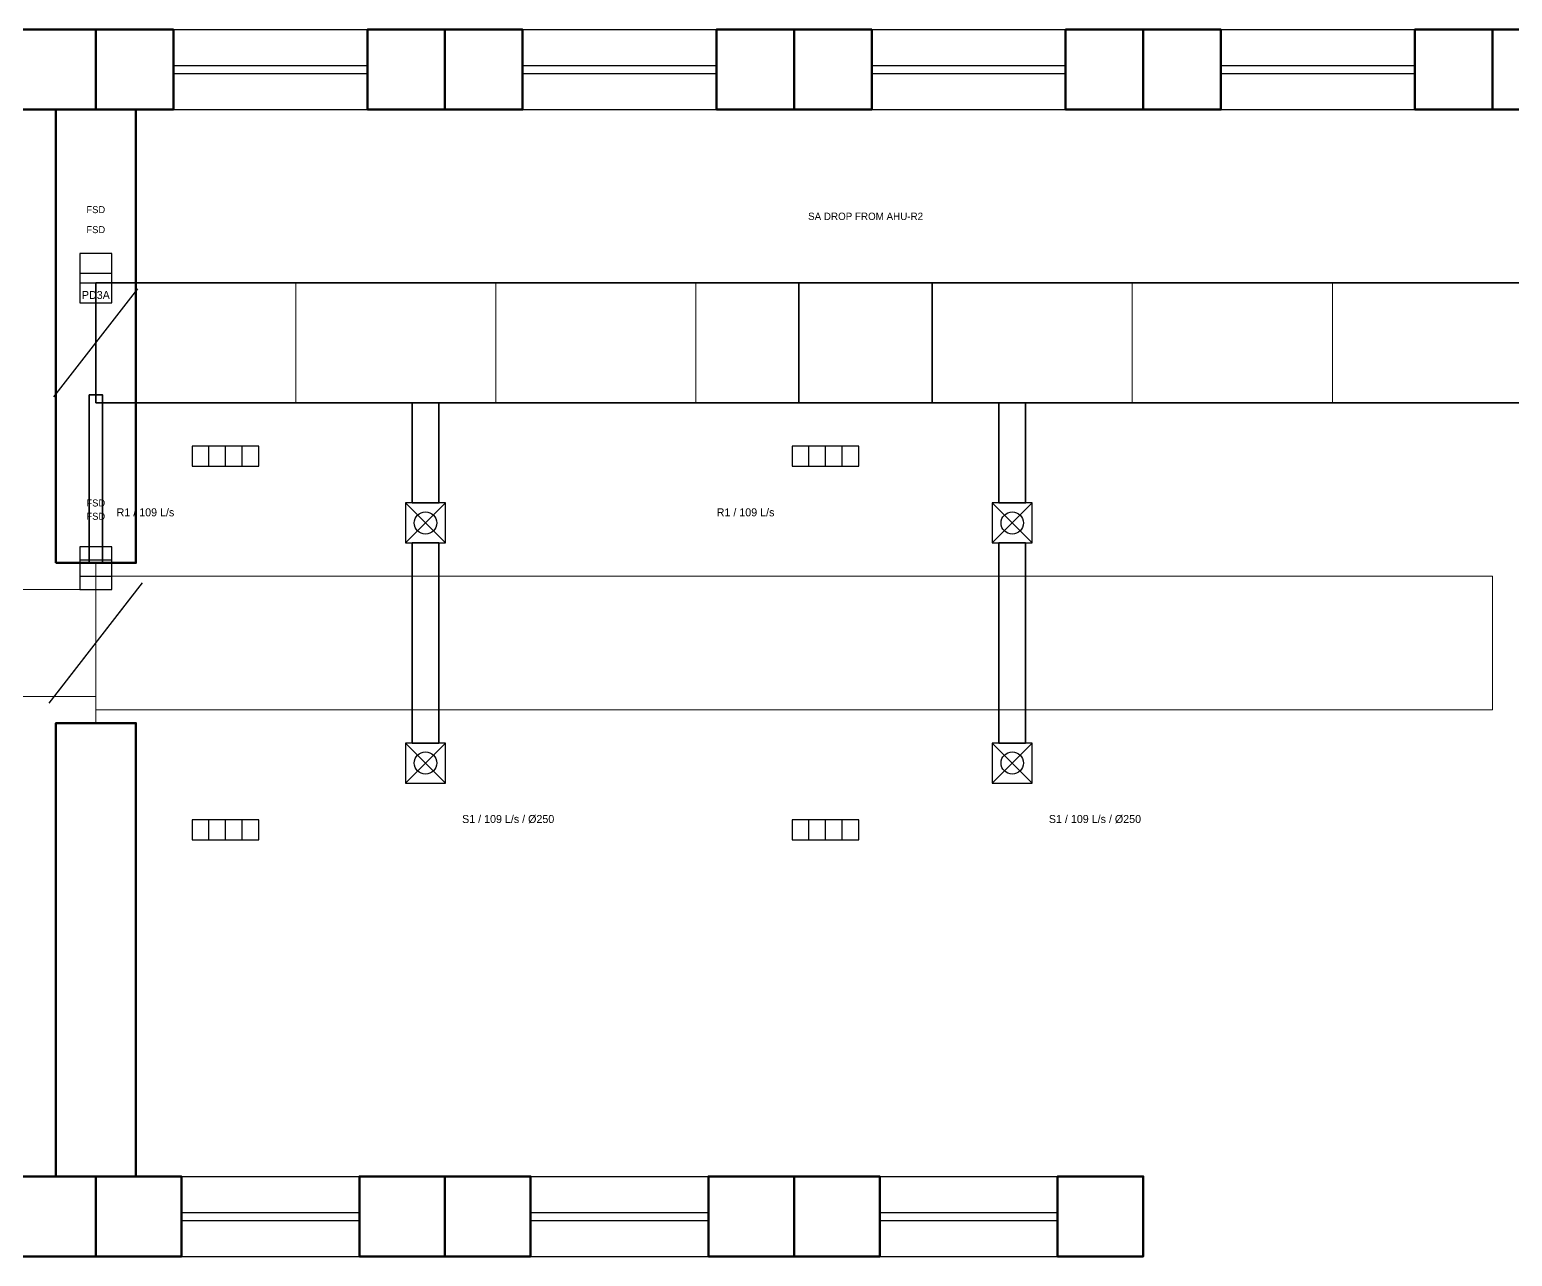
# Model space of a CAD drawing. Header units: millimetres. Extents: x 0 to 251977, y -4600 to 4600.
# Drawn here: x 62686 to 73804, y -4600 to 4600 of the extents above; entities that cross this region are included whole.
import ezdxf
from ezdxf.enums import TextEntityAlignment as Align

# ---------------------------------------------------------------- set-up
doc = ezdxf.new("R2010")
doc.units = ezdxf.units.MM
doc.linetypes.add('DASHED', pattern=[1.524, 1.27, -0.254])
for name, color, linetype, lineweight in [('A-ANNO-TEXT', 7, 'CONTINUOUS', 25), ('A-DOOR-PRES', 1, 'CONTINUOUS', 35), ('A-GLAZ', 5, 'CONTINUOUS', 25), ('A-HIDN', 8, 'DASHED', 18), ('A-WALL-BHD', 7, 'CONTINUOUS', 50), ('A-WALL-PRHU', 7, 'CONTINUOUS', 70), ('M-ANNO-TEXT', 7, 'CONTINUOUS', 25), ('M-DUCT-HIDN', 8, 'DASHED', 18), ('M-DUCT-JNT', 8, 'CONTINUOUS', 13), ('M-DUCT-SUPP', 5, 'CONTINUOUS', 35), ('M-HVAC-DAMP', 1, 'CONTINUOUS', 25), ('M-HVAC-DIFF', 5, 'CONTINUOUS', 25), ('M-HVAC-GRIL', 30, 'CONTINUOUS', 25)]:
    doc.layers.add(name, color=color, linetype=linetype, lineweight=lineweight)

msp = doc.modelspace()

# ---------------------------------------------------------------- linework, layer by layer
at = {"layer": 'A-DOOR-PRES'}
for p, q in [((62882, 600), (63482, 600)), ((62882, -600), (63482, -600))]:
    msp.add_line(p, q, dxfattribs=at)
msp.add_lwpolyline([(63132, 600), (63232, 600), (63232, 1860), (63132, 1860)], close=True, dxfattribs=at)
at = {"layer": 'A-GLAZ'}
for p, q in [((63764, 4600), (65218, 4600)), ((66382, 4600), (67836, 4600)), ((69000, 4600), (70454, 4600)), ((71618, 4600), (73072, 4600)), ((63764, 4330), (65218, 4330)), ((63764, 4270), (65218, 4270)), ((66382, 4330), (67836, 4330)), ((66382, 4270), (67836, 4270)), ((69000, 4330), (70454, 4330)), ((69000, 4270), (70454, 4270)), ((71618, 4330), (73072, 4330)), ((71618, 4270), (73072, 4270)), ((63764, 4000), (65218, 4000)), ((66382, 4000), (67836, 4000)), ((69000, 4000), (70454, 4000)), ((71618, 4000), (73072, 4000)), ((63824, -4000), (65158, -4000)), ((66442, -4000), (67776, -4000)), ((69060, -4000), (70394, -4000)), ((63824, -4270), (65158, -4270)), ((63824, -4330), (65158, -4330)), ((66442, -4270), (67776, -4270)), ((66442, -4330), (67776, -4330)), ((69060, -4270), (70394, -4270)), ((69060, -4330), (70394, -4330)), ((63824, -4600), (65158, -4600)), ((66442, -4600), (67776, -4600)), ((69060, -4600), (70394, -4600))]:
    msp.add_line(p, q, dxfattribs=at)
at = {"layer": 'A-HIDN'}
msp.add_line((63182, -600), (63182, 600), dxfattribs=at)
at = {"layer": 'A-WALL-BHD'}
for points in [[(62882, 600), (63482, 600), (63482, 4000), (62882, 4000)], [(62882, -4000), (63482, -4000), (63482, -600), (62882, -600)]]:
    msp.add_lwpolyline(points, close=True, dxfattribs=at)
at = {"layer": 'A-WALL-PRHU'}
for points in [[(60564, 4000), (63182, 4000), (63182, 4600), (60564, 4600)], [(63182, 4000), (63764, 4000), (63764, 4600), (63182, 4600)], [(65218, 4000), (65800, 4000), (65800, 4600), (65218, 4600)], [(65800, 4000), (66382, 4000), (66382, 4600), (65800, 4600)], [(67836, 4000), (68418, 4000), (68418, 4600), (67836, 4600)], [(68418, 4000), (69000, 4000), (69000, 4600), (68418, 4600)], [(70454, 4000), (71036, 4000), (71036, 4600), (70454, 4600)], [(71036, 4000), (71618, 4000), (71618, 4600), (71036, 4600)], [(73072, 4000), (73654, 4000), (73654, 4600), (73072, 4600)], [(73654, 4000), (74236, 4000), (74236, 4600), (73654, 4600)], [(62540, -4600), (63182, -4600), (63182, -4000), (62540, -4000)], [(63182, -4600), (63824, -4600), (63824, -4000), (63182, -4000)], [(65158, -4600), (65800, -4600), (65800, -4000), (65158, -4000)], [(65800, -4600), (66442, -4600), (66442, -4000), (65800, -4000)], [(67776, -4600), (68418, -4600), (68418, -4000), (67776, -4000)], [(68418, -4600), (69060, -4600), (69060, -4000), (68418, -4000)], [(70394, -4600), (71036, -4600), (71036, -4000), (70394, -4000)]]:
    msp.add_lwpolyline(points, close=True, dxfattribs=at)
at = {"layer": 'M-DUCT-HIDN'}
for points in [[(63182, -500), (73654, -500), (73654, 500), (63182, 500)], [(43138, -400), (63182, -400), (63182, 400), (43138, 400)]]:
    msp.add_lwpolyline(points, close=True, dxfattribs=at)
at = {"layer": 'M-DUCT-JNT'}
for p, q in [((64682, 1800), (64682, 2700)), ((66182, 1800), (66182, 2700)), ((67682, 1800), (67682, 2700)), ((70954, 1800), (70954, 2700)), ((72454, 1800), (72454, 2700)), ((65554, 750), (65754, 750)), ((69954, 750), (70154, 750))]:
    msp.add_line(p, q, dxfattribs=at)
at = {"layer": 'M-DUCT-SUPP'}
for points in [[(63182, 1800), (68454, 1800), (68454, 2700), (63182, 2700)], [(68454, 1800), (69454, 1800), (69454, 2700), (68454, 2700)], [(69454, 1800), (84126, 1800), (84126, 2700), (69454, 2700)], [(65554, 1050), (65754, 1050), (65754, 1800), (65554, 1800)], [(69954, 1050), (70154, 1050), (70154, 1800), (69954, 1800)], [(65554, -750), (65754, -750), (65754, 750), (65554, 750)], [(69954, -750), (70154, -750), (70154, 750), (69954, 750)]]:
    msp.add_lwpolyline(points, close=True, dxfattribs=at)
at = {"layer": 'M-HVAC-DAMP'}
for p, q in [((62867, 1845), (63497, 2655)), ((62972, 1980), (63392, 2520)), ((62832, -450), (63532, 450)), ((62902, -360), (63462, 360))]:
    msp.add_line(p, q, dxfattribs=at)
for points in [[(63062, 2700), (63302, 2700), (63302, 2920), (63062, 2920)], [(63062, 2550), (63302, 2550), (63302, 2770), (63062, 2770)], [(63062, 500), (63302, 500), (63302, 720), (63062, 720)], [(63062, 400), (63302, 400), (63302, 620), (63062, 620)]]:
    msp.add_lwpolyline(points, close=True, dxfattribs=at)
at = {"layer": 'M-HVAC-DIFF'}
for p, q in [((65504, 750), (65804, 1050)), ((65504, 1050), (65804, 750)), ((69904, 750), (70204, 1050)), ((69904, 1050), (70204, 750)), ((65504, -1050), (65804, -750)), ((65504, -750), (65804, -1050)), ((69904, -1050), (70204, -750)), ((69904, -750), (70204, -1050))]:
    msp.add_line(p, q, dxfattribs=at)
for points in [[(65504, 750), (65804, 750), (65804, 1050), (65504, 1050)], [(69904, 750), (70204, 750), (70204, 1050), (69904, 1050)], [(65504, -1050), (65804, -1050), (65804, -750), (65504, -750)], [(69904, -1050), (70204, -1050), (70204, -750), (69904, -750)]]:
    msp.add_lwpolyline(points, close=True, dxfattribs=at)
for centre in [(65654, 900), (70054, 900), (65654, -900), (70054, -900)]:
    msp.add_circle(centre, 84, dxfattribs=at)
at = {"layer": 'M-HVAC-GRIL'}
for p, q in [((64029, 1325), (64029, 1475)), ((64154, 1325), (64154, 1475)), ((64279, 1325), (64279, 1475)), ((68529, 1325), (68529, 1475)), ((68654, 1325), (68654, 1475)), ((68779, 1325), (68779, 1475)), ((64029, -1475), (64029, -1325)), ((64154, -1475), (64154, -1325)), ((64279, -1475), (64279, -1325)), ((68529, -1475), (68529, -1325)), ((68654, -1475), (68654, -1325)), ((68779, -1475), (68779, -1325))]:
    msp.add_line(p, q, dxfattribs=at)
for points in [[(63904, 1325), (64404, 1325), (64404, 1475), (63904, 1475)], [(68404, 1325), (68904, 1325), (68904, 1475), (68404, 1475)], [(63904, -1475), (64404, -1475), (64404, -1325), (63904, -1325)], [(68404, -1475), (68904, -1475), (68904, -1325), (68404, -1325)]]:
    msp.add_lwpolyline(points, close=True, dxfattribs=at)

# ---------------------------------------------------------------- texts
at = {"layer": 'A-ANNO-TEXT'}
msp.add_text('PD3A', height=60, dxfattribs=at).set_placement((63182, 2610), align=Align.MIDDLE_CENTER)
at = {"layer": 'M-ANNO-TEXT'}
for s, height, p in [('FSD', 52.5, (63182, 3250)), ('SA DROP FROM AHU-R2', 55, (68954, 3200)), ('FSD', 52.5, (63182, 3100)), ('FSD', 52.5, (63182, 1050)), ('R1 / 109 L/s', 60, (63554, 980)), ('R1 / 109 L/s', 60, (68054, 980)), ('FSD', 52.5, (63182, 950)), ('S1 / 109 L/s / Ø250', 60, (66274, -1320)), ('S1 / 109 L/s / Ø250', 60, (70674, -1320))]:
    msp.add_text(s, height=height, dxfattribs=at).set_placement(p, align=Align.MIDDLE_CENTER)

doc.saveas('drawing.dxf')
